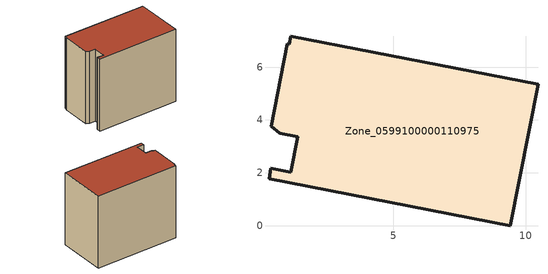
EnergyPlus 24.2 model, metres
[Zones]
Zone_0599100000110975
 floor ground (C_G): 1.12,7.17 10.47,5.35 9.43,0 0.3,1.78 0.36,2.17 1.12,2.02 1.38,3.36 0.7,3.49 0.38,3.76 0.99,6.88 1.07,6.87 z0
 wall outside (C_F): 0.3,1.78 9.43,0 10.47,5.35 1.12,7.17 1.07,6.87 0.99,6.88 0.38,3.76 0.7,3.49 1.38,3.36 1.12,2.02 0.36,2.17 0.3,1.78 z0:8.3
 roof outside (C_R): 10.47,5.35 1.12,7.17 1.07,6.87 0.99,6.88 0.38,3.76 0.7,3.49 1.38,3.36 1.12,2.02 0.36,2.17 0.3,1.78 9.43,0 z8.3
[BUILDING]
Pand.0599100000110975: North Axis=0; Terrain=City; Loads Convergence Tolerance Value=0.04; Temperature Convergence Tolerance Value=0.4; Solar Distribution=FullExterior; Maximum Number of Warmup Days=25; Minimum Number of Warmup Days=1
[Site:Location]
Rotterdam.The.Hague.AP_ZH_NLD Design_Conditions: Latitude=51.96; Longitude=4.45; Time Zone=1; Elevation=-4.5
[SITE:GROUNDTEMPERATURE:BUILDINGSURFACE]
18, 18, 18, 18, 18, 18, 18, 18, 18, 18, 18, 18
[MATERIAL] Thermal Absorptance=0.9; Solar Absorptance=0.7; Visible Absorptance=0.7
Name | Roughness | Thickness | Conductivity | Density | Specific Heat
G.TC.1975-1991 | MediumSmooth | 0.15 | 0.288461 | 540 | 1210
F.TC.1975-1991 | Rough | 0.3 | 0.230769 | 1920 | 840
R.TC.1975-1991 | MediumRough | 0.2 | 0.153846 | 1500 | 1000
[CONSTRUCTION]
C_G: G.TC.1975-1991
C_F: F.TC.1975-1991
C_R: R.TC.1975-1991
[ZONE]
Zone_0599100000110975: Type=1; Multiplier=1; Ceiling Height=Autocalculate; Volume=Autocalculate; Floor Area=autocalculate; Part of Total Floor Area=Yes
[ZONEINFILTRATION:DESIGNFLOWRATE]
Infil_Zone_0599100000110975: Zone or ZoneList or Space or SpaceList=Zone_0599100000110975; Schedule=AlwaysOn; Design Flow Rate Calculation Method=Flow/Area; Flow Rate per Floor Area=0.003; Constant Term Coefficient=1; Temperature Term Coefficient=0; Velocity Term Coefficient=0; Velocity Squared Term Coefficient=0
[HVACTEMPLATE:ZONE:IDEALLOADSAIRSYSTEM]
Zone_0599100000110975: Maximum Heating Supply Air Temperature=50; Minimum Cooling Supply Air Temperature=13; Maximum Heating Supply Air Humidity Ratio=0.0156; Minimum Cooling Supply Air Humidity Ratio=0.0077; Heating Limit=NoLimit; Cooling Limit=NoLimit; Dehumidification Control Type=ConstantSensibleHeatRatio; Cooling Sensible Heat Ratio=0.7; Dehumidification Setpoint=60; Humidification Control Type=None; Humidification Setpoint=30; Outdoor Air Method=None; Outdoor Air Flow Rate per Person=0.00944; Outdoor Air Flow Rate per Zone Floor Area=0; Outdoor Air Flow Rate per Zone=0; Demand Controlled Ventilation Type=None; Outdoor Air Economizer Type=NoEconomizer; Heat Recovery Type=None; Sensible Heat Recovery Effectiveness=0.7; Latent Heat Recovery Effectiveness=0.65
[ZONECONTROL:THERMOSTAT]
ThermostatControl_Zone_0599100000110975: Zone or ZoneList=Zone_0599100000110975; Control Type Schedule=DualSetpointControlType; Control 1=Thermostat_Zone_0599100000110975; Temperature Difference Between Cutout And Setpoint=0
[THERMOSTATSETPOINT:DUALSETPOINT]
Thermostat_Zone_0599100000110975: Heating Setpoint Temperature Schedule=HeatingSetpoint_Zone_0599100000110975; Cooling Setpoint Temperature Schedule=CoolingSetpoint_Zone_0599100000110975
[SCHEDULE:COMPACT]
HeatingSetpoint_Zone_0599100000110975: Through: 12/31, For: AllDays, Until: 24:00, 21
CoolingSetpoint_Zone_0599100000110975: Through: 12/31, For: AllDays, Until: 24:00, 24
DualSetpointControlType: Through: 12/31, For: AllDays, Until: 24:00, 4
AlwaysOn: Through: 12/31, For: AllDays, Until: 24:00, 1
